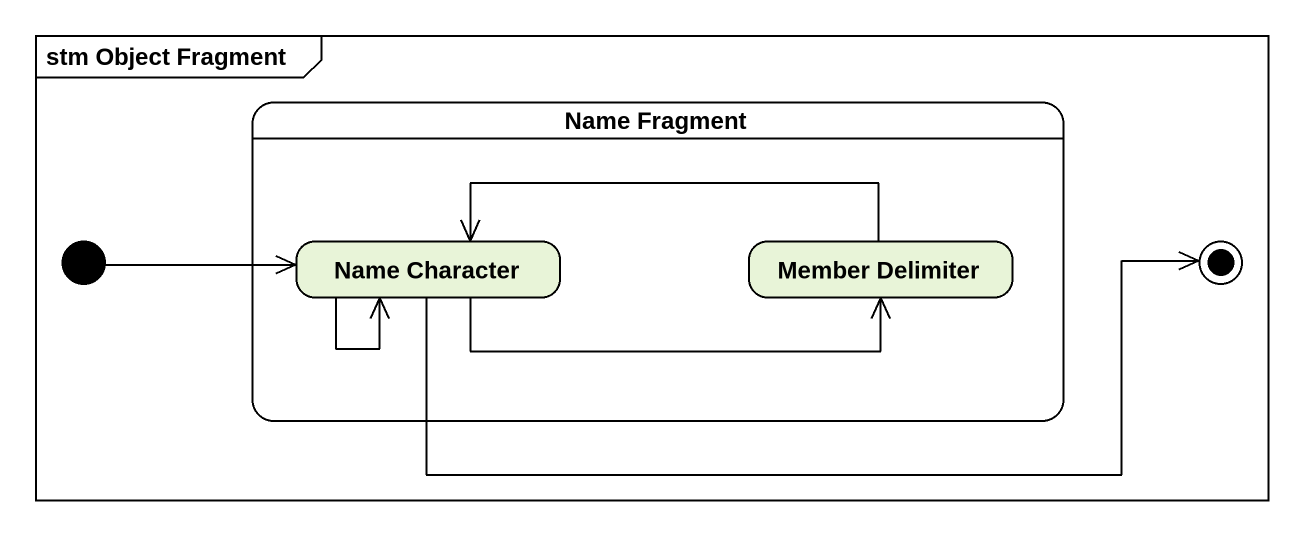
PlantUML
@startuml
mainframe stm Object Fragment
hide empty description
state "Name Fragment" as Name_Fragment {
  state "Name Character" as Name_Character
  state "Member Delimiter" as Member_Delimiter
}
state initial1 <<start>>
state final1 <<end>>
initial1 -right-> Name_Character
Name_Character --> Name_Character
Name_Character -right-> Member_Delimiter
Name_Character -right-> final1
Member_Delimiter -left-> Name_Character
@enduml
